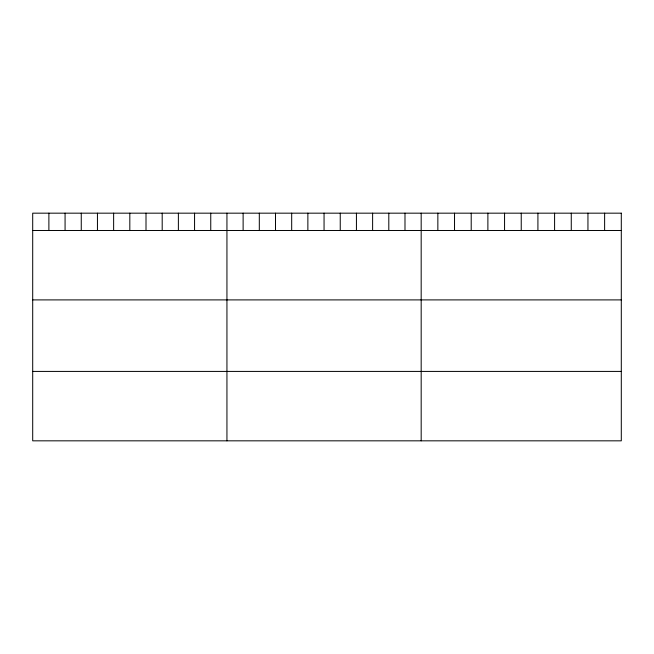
<?xml version="1.0" encoding="UTF-8"?>
<svg xmlns="http://www.w3.org/2000/svg" width="654" height="654" viewBox="0 0 654 654"><rect width="100%" height="100%" fill="white"/><g stroke="black" fill="none" stroke-linecap="round" stroke-linejoin="round"><path stroke-width="0.98" d="M32.7 230.486L621.3 230.486M32.7 299.9L621.3 299.9M32.7 371.415L621.3 371.415M604.623 213.171L604.623 230.486M587.946 213.171L587.946 230.486M571.269 213.171L571.269 230.486M554.592 213.171L554.592 230.486M537.915 213.171L537.915 230.486M521.238 213.171L521.238 230.486M504.561 213.171L504.561 230.486M487.884 213.171L487.884 230.486M471.207 213.171L471.207 230.486M454.53 213.171L454.53 230.486M437.853 213.171L437.853 230.486M421.176 213.171L421.176 440.829M404.989 213.171L404.989 230.486M388.803 213.171L388.803 230.486M372.617 213.171L372.617 230.486M356.43 213.171L356.43 230.486M340.243 213.171L340.243 230.486M324.057 213.171L324.057 230.486M307.87 213.171L307.87 230.486M291.684 213.171L291.684 230.486M275.498 213.171L275.498 230.486M259.311 213.171L259.311 230.486M243.124 213.171L243.124 230.486M226.938 213.171L226.938 440.829M210.752 213.171L210.752 230.486M194.565 213.171L194.565 230.486M178.379 213.171L178.379 230.486M162.192 213.171L162.192 230.486M146.005 213.171L146.005 230.486M129.819 213.171L129.819 230.486M113.633 213.171L113.633 230.486M97.446 213.171L97.446 230.486M81.26 213.171L81.26 230.486M65.073 213.171L65.073 230.486M48.886 213.171L48.886 230.486M621.3 213.171L32.7 213.171L32.7 440.829L621.3 440.829L621.3 213.171"/></g></svg>
